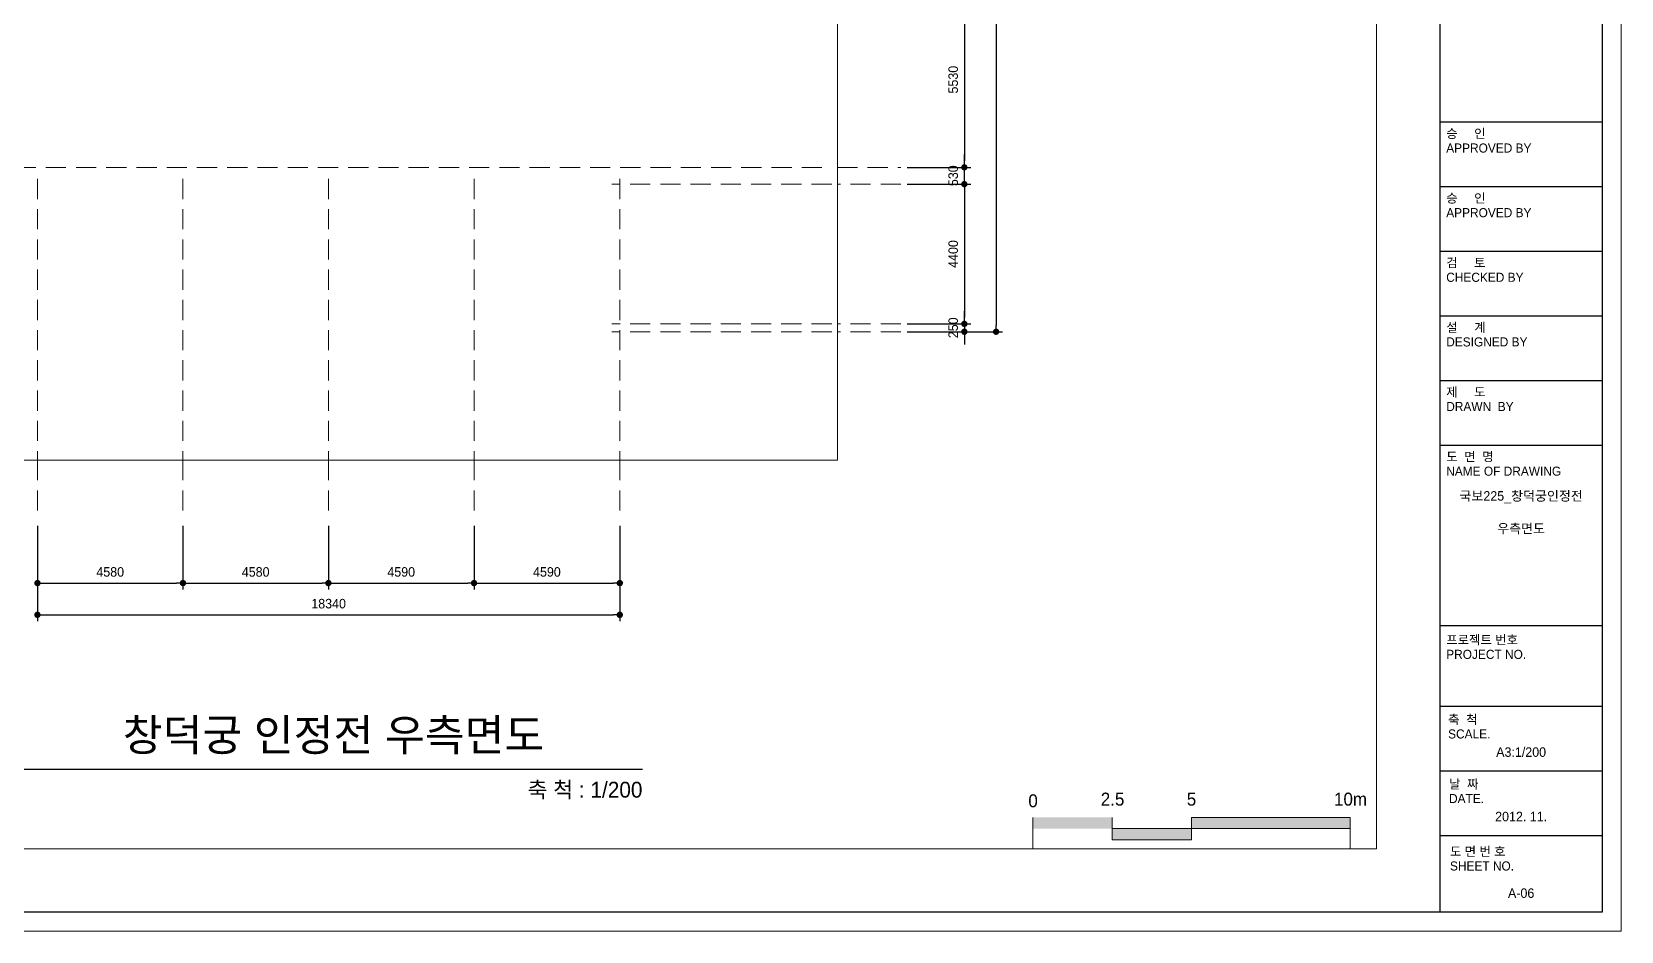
# Model space of a CAD drawing. Header units: millimetres. Extents: x -396231 to 224016, y 0 to 56679.
# Drawn here: x 173949 to 224016, y 0 to 28339 of the extents above; entities that cross this region are included whole.
import ezdxf
from ezdxf.enums import TextEntityAlignment as Align

# ---------------------------------------------------------------- set-up
doc = ezdxf.new("R2010")
doc.units = ezdxf.units.MM
doc.header["$XCLIPFRAME"] = 2
doc.linetypes.add('HIDDEN', pattern=[9.525, 6.35, -3.175])
doc.layers.add('dim', color=7, linetype='Continuous')
doc.layers.add('text', color=7, linetype='Continuous')
for name, color, linetype, lineweight in [('exdim', 1, 'HIDDEN', 9), ('IM', 2, 'Continuous', 9), ('scale', 7, 'Continuous', 9), ('WIPCO', 3, 'Continuous', 9)]:
    doc.layers.add(name, color=color, linetype=linetype, lineweight=lineweight)
doc.layers.add('Plot 설정선', color=251, linetype='Continuous', lineweight=9, plot=False)
doc.styles.add('WIPCO', font='')
doc.styles.get('WIPCO').set_extended_font_data('Dotum')
doc.dimstyles.new('WIPCO-DIM200', dxfattribs={"dimscale": 200, "dimtxt": 1.5, "dimasz": 1, "dimexe": 1, "dimexo": 1, "dimgap": 1, "dimtad": 1, "dimdec": 0, "dimrnd": 10, "dimzin": 0, "dimdsep": 46, "dimtxsty": 'WIPCO', "dimblk": 'DOT', "dimcen": 1, "dimdle": 2, "dimclrd": 256, "dimclre": 256, "dimclrt": 256, "dimadec": 0, "dimazin": 0, "dimtfac": 1, "dimtdec": 0, "dimtix": 1, "dimtmove": 2, "dimatfit": 3, "dimldrblk": 'DOT', "dimfxl": 0, "dimtolj": 1, "dimtzin": 0, "dimarcsym": 0})
picture_1 = doc.add_image_def('image4.jpg', size_in_pixel=(5000, 2422))

# ---------------------------------------------------------------- blocks, each defined once
blk = doc.blocks.new('_Dot')
at = {"color": 0, "linetype": 'ByBlock', "lineweight": -2}
blk.add_line((-0.5, 0), (-1, 0), dxfattribs=at)
at = {"color": 0, "linetype": 'ByBlock', "const_width": 0.5}
blk.add_lwpolyline([(-0.25, 0, 1), (0.25, 0, 1)], format="xyb", close=True, dxfattribs=at)
blk = doc.blocks.new('*D316')
at = {"layer": 'DEFPOINTS', "color": 0}
for p in [(201325, 19136), (201325, 18888), (203325, 18888)]:
    blk.add_point(p, dxfattribs=at)
at = {"layer": 'dim', "lineweight": -2}
for p, q in [((203325, 19336), (203325, 19536)), ((201525, 19136), (203525, 19136)), ((203325, 19136), (203325, 18888)), ((201525, 18888), (203525, 18888)), ((203325, 18688), (203325, 18488))]:
    blk.add_line(p, q, dxfattribs=at)
at = {"layer": 'dim', "lineweight": -2, "xscale": 200, "yscale": 200, "zscale": 200}
for p, rotation in [((203325, 19136), 270), ((203325, 18888), 90)]:
    blk.add_blockref('_Dot', p, dxfattribs=dict(at, rotation=rotation))
at = {"layer": 'dim', "insert": (202975, 19012), "char_height": 300, "attachment_point": 5, "rotation": 90, "style": 'WIPCO'}
blk.add_mtext('\\A1;250', dxfattribs=at)
blk = doc.blocks.new('*D317')
at = {"layer": 'DEFPOINTS', "color": 0}
for p in [(201325, 23539), (201325, 19136), (203325, 19136)]:
    blk.add_point(p, dxfattribs=at)
at = {"layer": 'dim', "lineweight": -2}
for p, q in [((201525, 23539), (203525, 23539)), ((203325, 23339), (203325, 19336)), ((201525, 19136), (203525, 19136))]:
    blk.add_line(p, q, dxfattribs=at)
at = {"layer": 'dim', "lineweight": -2, "xscale": 200, "yscale": 200, "zscale": 200}
for p, rotation in [((203325, 23539), 90), ((203325, 19136), 270)]:
    blk.add_blockref('_Dot', p, dxfattribs=dict(at, rotation=rotation))
at = {"layer": 'dim', "insert": (202975, 21337), "char_height": 300, "attachment_point": 5, "rotation": 90, "style": 'WIPCO'}
blk.add_mtext('\\A1;4400', dxfattribs=at)
blk = doc.blocks.new('*D318')
at = {"layer": 'DEFPOINTS', "color": 0}
for p in [(201325, 24068), (203325, 24068), (201325, 23539)]:
    blk.add_point(p, dxfattribs=at)
at = {"layer": 'dim', "lineweight": -2}
for p, q in [((201525, 24068), (203525, 24068)), ((203325, 24268), (203325, 24468)), ((203325, 23539), (203325, 24068)), ((201525, 23539), (203525, 23539)), ((203325, 23339), (203325, 23139))]:
    blk.add_line(p, q, dxfattribs=at)
at = {"layer": 'dim', "lineweight": -2, "xscale": 200, "yscale": 200, "zscale": 200}
for p, rotation in [((203325, 24068), 270), ((203325, 23539), 90)]:
    blk.add_blockref('_Dot', p, dxfattribs=dict(at, rotation=rotation))
at = {"layer": 'dim', "insert": (202975, 23804), "char_height": 300, "attachment_point": 5, "rotation": 90, "style": 'WIPCO'}
blk.add_mtext('\\A1;530', dxfattribs=at)
blk = doc.blocks.new('*D319')
at = {"layer": 'DEFPOINTS', "color": 0}
for p in [(201325, 29594), (201325, 24068), (203325, 24068)]:
    blk.add_point(p, dxfattribs=at)
at = {"layer": 'dim', "lineweight": -2}
for p, q in [((201525, 29594), (203525, 29594)), ((203325, 29394), (203325, 24268)), ((201525, 24068), (203525, 24068))]:
    blk.add_line(p, q, dxfattribs=at)
at = {"layer": 'dim', "lineweight": -2, "xscale": 200, "yscale": 200, "zscale": 200}
for p, rotation in [((203325, 29594), 90), ((203325, 24068), 270)]:
    blk.add_blockref('_Dot', p, dxfattribs=dict(at, rotation=rotation))
at = {"layer": 'dim', "insert": (202975, 26831), "char_height": 300, "attachment_point": 5, "rotation": 90, "style": 'WIPCO'}
blk.add_mtext('\\A1;5530', dxfattribs=at)
blk = doc.blocks.new('*D322')
at = {"layer": 'DEFPOINTS', "color": 0}
for p in [(201325, 40070), (201325, 18888), (204325, 18888)]:
    blk.add_point(p, dxfattribs=at)
at = {"layer": 'dim', "lineweight": -2}
for p, q in [((201525, 40070), (204525, 40070)), ((204325, 39870), (204325, 19088)), ((201525, 18888), (204525, 18888))]:
    blk.add_line(p, q, dxfattribs=at)
at = {"layer": 'dim', "lineweight": -2, "xscale": 200, "yscale": 200, "zscale": 200}
for p, rotation in [((204325, 40070), 90), ((204325, 18888), 270)]:
    blk.add_blockref('_Dot', p, dxfattribs=dict(at, rotation=rotation))
at = {"layer": 'dim', "insert": (203975, 29479), "char_height": 300, "attachment_point": 5, "rotation": 90, "style": 'WIPCO'}
blk.add_mtext('\\A1;21180', dxfattribs=at)
blk = doc.blocks.new('*D323')
at = {"layer": 'DEFPOINTS', "color": 0}
for p in [(187880, 12969), (192472, 12969), (192472, 10969)]:
    blk.add_point(p, dxfattribs=at)
at = {"layer": 'dim', "lineweight": -2}
for p, q in [((187880, 12769), (187880, 10769)), ((192472, 12769), (192472, 10769)), ((188080, 10969), (192272, 10969))]:
    blk.add_line(p, q, dxfattribs=at)
at = {"layer": 'dim', "lineweight": -2, "xscale": 200, "yscale": 200, "zscale": 200, "rotation": 180}
blk.add_blockref('_Dot', (187880, 10969), dxfattribs=at)
at = {"layer": 'dim', "lineweight": -2, "xscale": 200, "yscale": 200, "zscale": 200}
blk.add_blockref('_Dot', (192472, 10969), dxfattribs=at)
at = {"layer": 'dim', "insert": (190176, 11319), "char_height": 300, "attachment_point": 5, "style": 'WIPCO'}
blk.add_mtext('\\A1;4590', dxfattribs=at)
blk = doc.blocks.new('*D324')
at = {"layer": 'DEFPOINTS', "color": 0}
for p in [(183293, 12969), (187880, 12969), (187880, 10969)]:
    blk.add_point(p, dxfattribs=at)
at = {"layer": 'dim', "lineweight": -2}
for p, q in [((183293, 12769), (183293, 10769)), ((187880, 12769), (187880, 10769)), ((183493, 10969), (187680, 10969))]:
    blk.add_line(p, q, dxfattribs=at)
at = {"layer": 'dim', "lineweight": -2, "xscale": 200, "yscale": 200, "zscale": 200, "rotation": 180}
blk.add_blockref('_Dot', (183293, 10969), dxfattribs=at)
at = {"layer": 'dim', "lineweight": -2, "xscale": 200, "yscale": 200, "zscale": 200}
blk.add_blockref('_Dot', (187880, 10969), dxfattribs=at)
at = {"layer": 'dim', "insert": (185586, 11319), "char_height": 300, "attachment_point": 5, "style": 'WIPCO'}
blk.add_mtext('\\A1;4590', dxfattribs=at)
blk = doc.blocks.new('*D325')
at = {"layer": 'DEFPOINTS', "color": 0}
for p in [(178712, 12969), (183293, 12969), (183293, 10969)]:
    blk.add_point(p, dxfattribs=at)
at = {"layer": 'dim', "lineweight": -2}
for p, q in [((178712, 12769), (178712, 10769)), ((183293, 12769), (183293, 10769)), ((178912, 10969), (183093, 10969))]:
    blk.add_line(p, q, dxfattribs=at)
at = {"layer": 'dim', "lineweight": -2, "xscale": 200, "yscale": 200, "zscale": 200, "rotation": 180}
blk.add_blockref('_Dot', (178712, 10969), dxfattribs=at)
at = {"layer": 'dim', "lineweight": -2, "xscale": 200, "yscale": 200, "zscale": 200}
blk.add_blockref('_Dot', (183293, 10969), dxfattribs=at)
at = {"layer": 'dim', "insert": (181002, 11319), "char_height": 300, "attachment_point": 5, "style": 'WIPCO'}
blk.add_mtext('\\A1;4580', dxfattribs=at)
blk = doc.blocks.new('*D326')
at = {"layer": 'DEFPOINTS', "color": 0}
for p in [(174128, 12969), (178712, 12969), (178712, 10969)]:
    blk.add_point(p, dxfattribs=at)
at = {"layer": 'dim', "lineweight": -2}
for p, q in [((174128, 12769), (174128, 10769)), ((178712, 12769), (178712, 10769)), ((174328, 10969), (178512, 10969))]:
    blk.add_line(p, q, dxfattribs=at)
at = {"layer": 'dim', "lineweight": -2, "xscale": 200, "yscale": 200, "zscale": 200, "rotation": 180}
blk.add_blockref('_Dot', (174128, 10969), dxfattribs=at)
at = {"layer": 'dim', "lineweight": -2, "xscale": 200, "yscale": 200, "zscale": 200}
blk.add_blockref('_Dot', (178712, 10969), dxfattribs=at)
at = {"layer": 'dim', "insert": (176420, 11319), "char_height": 300, "attachment_point": 5, "style": 'WIPCO'}
blk.add_mtext('\\A1;4580', dxfattribs=at)
blk = doc.blocks.new('*D328')
at = {"layer": 'DEFPOINTS', "color": 0}
for p in [(174128, 12969), (192472, 12969), (192472, 9969)]:
    blk.add_point(p, dxfattribs=at)
at = {"layer": 'dim', "lineweight": -2}
for p, q in [((174128, 12769), (174128, 9769)), ((192472, 12769), (192472, 9769)), ((174328, 9969), (192272, 9969))]:
    blk.add_line(p, q, dxfattribs=at)
at = {"layer": 'dim', "lineweight": -2, "xscale": 200, "yscale": 200, "zscale": 200, "rotation": 180}
blk.add_blockref('_Dot', (174128, 9969), dxfattribs=at)
at = {"layer": 'dim', "lineweight": -2, "xscale": 200, "yscale": 200, "zscale": 200}
blk.add_blockref('_Dot', (192472, 9969), dxfattribs=at)
at = {"layer": 'dim', "insert": (183300, 10319), "char_height": 300, "attachment_point": 5, "style": 'WIPCO'}
blk.add_mtext('\\A1;18340', dxfattribs=at)

msp = doc.modelspace()

# ---------------------------------------------------------------- hatches: boundary and pattern name
at = {"layer": 'scale'}
for points in [[(205481.9, 3233.5), (207981.9, 3233.5), (207981.9, 3584.1), (205481.9, 3584.1)], [(210481.9, 3584.1), (215481.9, 3584.1), (215481.9, 3233.5), (210481.9, 3233.5)], [(207981.9, 3233.5), (210481.9, 3233.5), (210481.9, 2882.9), (207981.9, 2882.9)]]:
    msp.add_hatch(color=256, dxfattribs=at).paths.add_polyline_path(points)

# ---------------------------------------------------------------- linework, layer by layer
at = {"layer": 'exdim', "color": 255, "ltscale": 100}
for p, q in [((152483.4, 24068.3), (199146.4, 24068.3)), ((174127.6, 23702.5), (174127.6, 14842)), ((178711.8, 23702.5), (178711.8, 14842)), ((183292.5, 23702.5), (183292.5, 14842)), ((187880.3, 23702.5), (187880.3, 14842)), ((199146.4, 23538.8), (192215.7, 23538.8)), ((192472.1, 23702.5), (192472.1, 14842)), ((199146.4, 19136.2), (192215.7, 19136.2)), ((199146.4, 18888.4), (192215.7, 18888.4))]:
    msp.add_line(p, q, dxfattribs=at)
at = {"layer": 'exdim', "color": 1, "ltscale": 100}
for p, q in [((199324.7, 24068.3), (201324.7, 24068.3)), ((201324.7, 23538.8), (199324.7, 23538.8)), ((201324.7, 19136.2), (199324.7, 19136.2)), ((201324.7, 18888.4), (199324.7, 18888.4)), ((174127.6, 14842), (174127.6, 12969.1)), ((178711.8, 14842), (178711.8, 12969.1)), ((183292.5, 14842), (183292.5, 12969.1)), ((187880.3, 14842), (187880.3, 12969.1)), ((192472.1, 14842), (192472.1, 12969.1))]:
    msp.add_line(p, q, dxfattribs=at)
at = {"layer": 'Plot 설정선'}
msp.add_lwpolyline([(143769.3, 56678.6), (143769.3, 0), (143769.3, 56678.6), (224016.3, 56678.6), (143769.3, 56678.6), (143769.3, 0), (143769.3, 56678.6), (224016.3, 56678.6), (224016.3, 0), (143769.3, 0), (224016.3, 0), (224016.3, 56678.6), (224016.3, 0), (143769.3, 0)], dxfattribs=at)
msp.add_lwpolyline([(146369.3, 54078.6), (216311.7, 54078.6), (216311.7, 2600), (146369.3, 2600)], close=True, dxfattribs=at)
at = {"layer": 'scale'}
for p, q in [((205481.9, 3584.1), (205481.9, 2600)), ((215481.9, 3584.1), (215481.9, 2600)), ((215481.9, 3233.5), (214815.2, 3233.5))]:
    msp.add_line(p, q, dxfattribs=at)
msp.add_lwpolyline([(207981.9, 2882.9), (207981.9, 3584.1)], dxfattribs=at)
for points in [[(210481.9, 3584.1), (215481.9, 3584.1), (215481.9, 3233.5), (210481.9, 3233.5)], [(207981.9, 3233.5), (210481.9, 3233.5), (210481.9, 2882.9), (207981.9, 2882.9)]]:
    msp.add_lwpolyline(points, close=True, dxfattribs=at)
at = {"layer": 'WIPCO', "color": 3, "lineweight": -3}
msp.add_lwpolyline([(223416.3, 600), (144369.3, 600), (144369.3, 56078.6), (223416.3, 56078.6)], close=True, dxfattribs=at)
for points in [[(218311.7, 600), (218311.7, 56078.6)], [(218311.7, 25498), (223416.3, 25498)], [(218311.7, 23461.7), (223416.3, 23461.7)], [(218311.7, 21425.4), (223416.3, 21425.4)], [(218311.7, 19389.1), (223416.3, 19389.1)], [(218311.7, 17352.8), (223416.3, 17352.8)], [(218311.7, 15316.6), (223416.3, 15316.6)], [(218311.7, 9631.3), (223416.3, 9631.3)], [(218311.7, 7085.9), (223416.3, 7085.9)], [(169496.2, 5109.1), (193184.8, 5109.1)], [(218311.7, 5049.7), (223416.3, 5049.7)], [(218311.7, 3013.4), (223416.3, 3013.4)]]:
    msp.add_lwpolyline(points, dxfattribs=at)
at = {"layer": 'WIPCO'}
msp.add_lwpolyline([(173722.9, 5109.1), (193184.8, 5109.1)], dxfattribs=at)

# ---------------------------------------------------------------- texts
at = {"layer": 'scale', "style": 'WIPCO'}
for s, height, p in [('0', 408.3, (205489.6, 3782.6)), ('2.5', 408.33, (207994.2, 3835.6)), ('5', 408.3, (210480.8, 3833.7)), ('10m', 408.33, (215490, 3835.6))]:
    msp.add_text(s, height=height, dxfattribs=at).set_placement(p, align=Align.BOTTOM_CENTER)
at = {"layer": 'text', "style": 'WIPCO'}
for s, p in [('국보225_창덕궁인정전', (220864, 13691.9)), ('우측면도', (220864, 12691.9)), ('A3:1/200', (220864, 5649.7)), ('2012. 11.', (220864, 3613.4)), ('A-06', (220864, 1200))]:
    msp.add_text(s, height=300, dxfattribs=at).set_placement(p, align=Align.MIDDLE)
msp.add_text('창덕궁 인정전 우측면도', height=1000, dxfattribs=at).set_placement((183453.8, 6181.4), align=Align.MIDDLE_CENTER)
msp.add_text('축 척 : 1/200', height=500, dxfattribs=at).set_placement((193184.8, 4709.1), align=Align.TOP_RIGHT)
at = {"layer": 'WIPCO', "color": 3, "lineweight": -3, "style": 'WIPCO'}
for s, height, p in [('승     인', 286.25, (218504.5, 24991.5)), ('APPROVED BY', 286.253, (218504.5, 24533.4)), ('승     인', 286.25, (218504.5, 22955.3)), ('APPROVED BY', 286.253, (218504.5, 22497.1)), ('검     토', 286.25, (218504.5, 20919)), ('CHECKED BY', 286.25, (218504.5, 20460.8)), ('설     계', 286.25, (218504.5, 18882.7)), ('DESIGNED BY', 286.253, (218504.5, 18424.5)), ('제     도', 286.25, (218504.5, 16846.4)), ('DRAWN  BY', 286.25, (218504.5, 16388.3)), ('도  면  명', 286.25, (218504.5, 14810.2)), ('NAME OF DRAWING', 286.253, (218504.5, 14352)), ('프로젝트 번호', 286.25, (218504.5, 9038.3)), ('PROJECT NO.', 286.253, (218504.5, 8580.2)), ('축  척', 286.25, (218563.5, 6530.7)), ('SCALE.', 286.25, (218563.5, 6072.5)), ('날  짜', 286.25, (218593, 4495)), ('DATE.', 286.25, (218593, 4036.9)), ('도 면 번 호', 286.25, (218622.5, 2370.9)), ('SHEET NO.', 286.25, (218622.5, 1912.7))]:
    msp.add_text(s, height=height, dxfattribs=at).set_placement(p)

# ---------------------------------------------------------------- dimensions: what is measured, and where the dimension line sits
at = {"layer": 'dim'}
for base, p1, p2, angle, picture, middle in [((204324.7, 18888.4), (201324.7, 40069.6), (201324.7, 18888.4), 270, '*D322', (203974.5, 29479)), ((203324.7, 24068.3), (201324.7, 29594.4), (201324.7, 24068.3), 270, '*D319', (202974.5, 26831.4)), ((203324.7309, 24068.3451), (201324.7309, 23538.8436), (201324.7309, 24068.3451), 270, '*D318', (202974.5274, 23803.5943)), ((203324.7, 19136.2), (201324.7, 23538.8), (201324.7, 19136.2), 270, '*D317', (202974.5, 21337.5)), ((203324.7, 18888.4), (201324.7, 19136.2), (201324.7, 18888.4), 270, '*D316', (202974.5, 19012.3)), ((178711.8, 10969.1), (174127.6, 12969.1), (178711.8, 12969.1), 180, '*D326', (176419.7, 11319.3)), ((192472.0705, 9969.1435), (174127.6469, 12969.1435), (192472.0705, 12969.1435), 180, '*D328', (183299.8587, 10319.347)), ((183292.5, 10969.1), (178711.8, 12969.1), (183292.5, 12969.1), 180, '*D325', (181002.2, 11319.3)), ((187880.3, 10969.1), (183292.5, 12969.1), (187880.3, 12969.1), 180, '*D324', (185586.4, 11319.3)), ((192472.1, 10969.1), (187880.3, 12969.1), (192472.1, 12969.1), 180, '*D323', (190176.2, 11319.3))]:
    dim = msp.add_linear_dim(base=base, p1=p1, p2=p2, angle=angle, dimstyle='WIPCO-DIM200', dxfattribs=at)
    dim.commit()
    dim.dimension.update_dxf_attribs({"geometry": picture, "text_midpoint": middle})

# ---------------------------------------------------------------- pictures from other files: only their frames are drawn
at = {"layer": 'IM'}
image = msp.add_image(picture_1, insert=(141637.1, 12918.7), size_in_units=(68735.3, 33295.4), dxfattribs=at)
image.set_boundary_path([(788.488, 272.767), (4195.862, 2281.593)])

doc.saveas('drawing.dxf')
